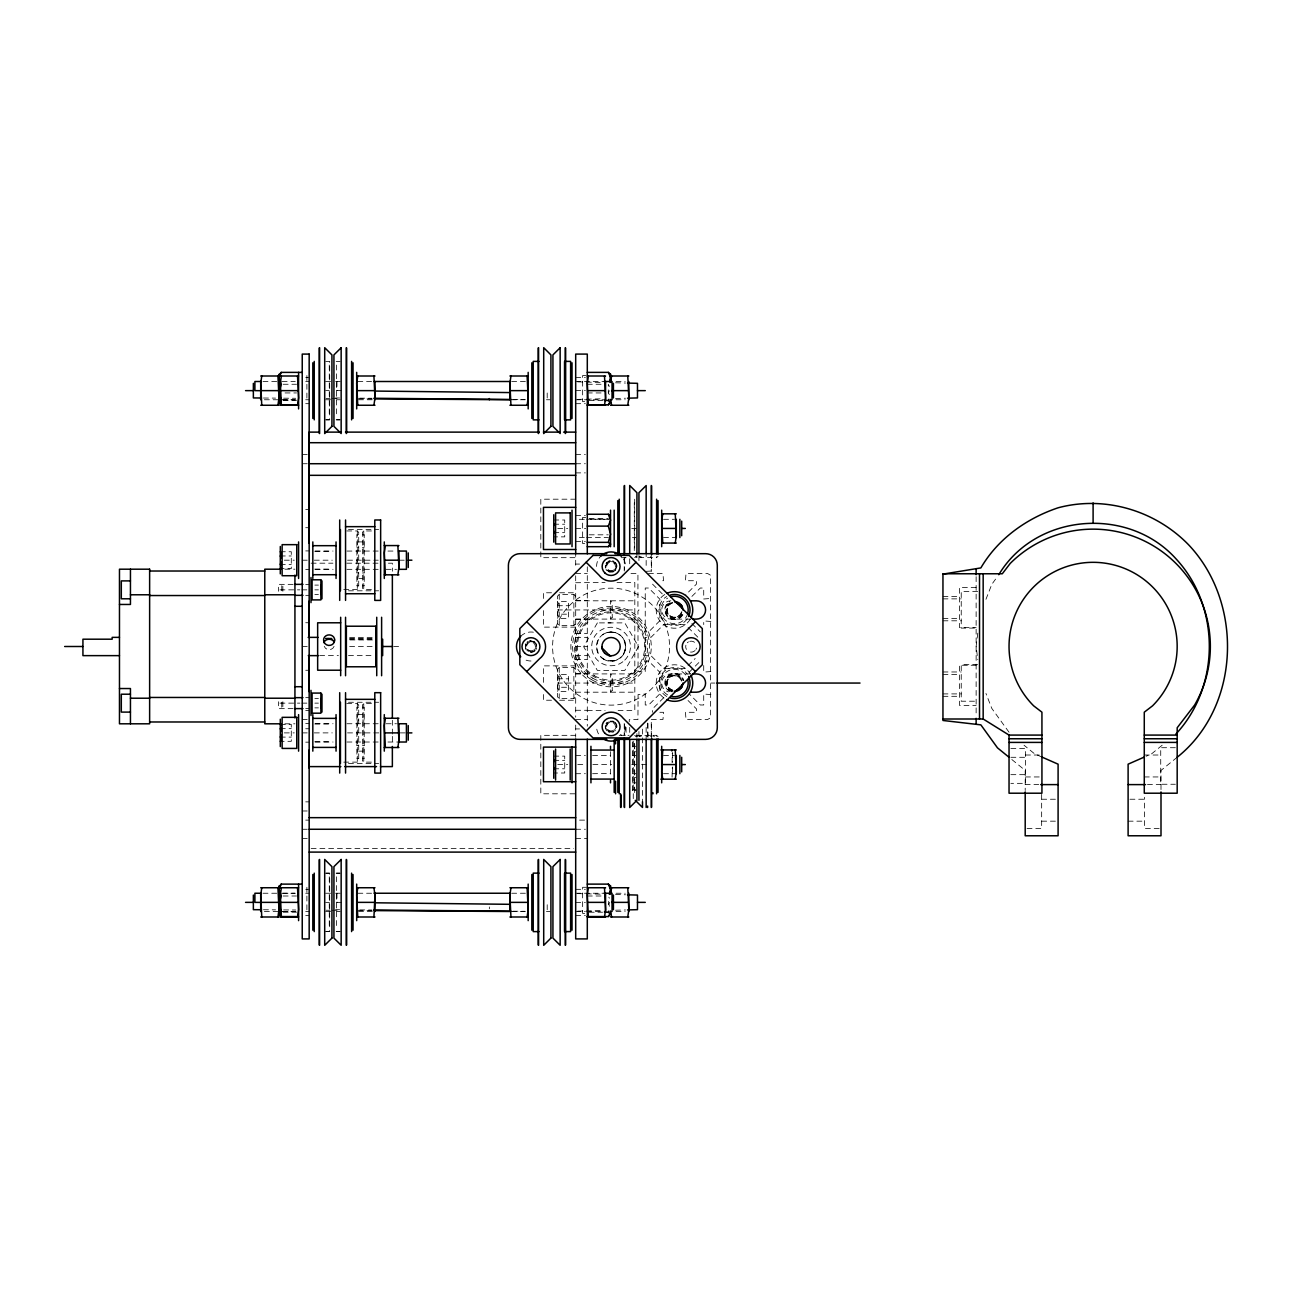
<?xml version="1.0" encoding="UTF-8"?>
<svg xmlns="http://www.w3.org/2000/svg" width="1293" height="1293" viewBox="0 0 1293 1293"><rect width="100%" height="100%" fill="white"/><g stroke="black" fill="none" stroke-linecap="round" stroke-linejoin="round"><path stroke-width="0.75" stroke-dasharray="5 3.75" d="M609.326 906.312L608.308 898.683M609.326 394.575L608.308 392.943L608.308 384.263L609.326 386.478M977.783 633.166L976.134 646.387L977.783 659.608M672.085 762.563L672.263 752.898M672.085 777.174L672.263 767.509M688.021 700.483L696.41 708.871L696.41 712.298L685.452 712.298L686.001 719.474L707.384 719.619L710.536 717.793L710.536 575.223L707.384 573.397L686.001 573.559L685.452 580.719L696.41 580.719L696.41 584.145L685.225 595.33M334.063 646.355C332.511 650.735 325.804 650.735 324.268 646.355M985.961 599.306L991.812 584.339L997.614 576.306M598.417 639.34L596.461 646.645L598.417 653.951M623.743 653.951L625.699 646.645L623.743 639.34M609.326 390.728L608.308 392.943M609.326 902.449L608.308 904.68M557.412 614.175L558.544 609.94L557.412 605.722L558.544 603.621L557.412 601.504L568.37 601.504L568.37 618.393L557.412 618.393L558.544 616.276L557.412 614.175L568.37 614.175M557.412 687.278L558.544 683.06L557.412 678.825L558.544 676.724L557.412 674.607L568.37 674.607L568.37 691.496L557.412 691.496L558.544 689.379L557.412 687.278L568.37 687.278M613.803 571.167L616.551 566.431L613.803 561.695L608.34 561.695L605.609 566.431L608.34 571.167L613.803 571.167A5.479 5.479 0 0 1 606.32 569.179M608.34 721.866L605.609 726.601L608.34 731.337L613.803 731.337L616.551 726.601L613.803 721.866A5.479 5.479 0 0 0 609.649 721.3M371.495 530.954L363.769 530.954L362.379 532.36L362.379 588.024L363.769 589.43L371.495 589.43M371.495 703.634L363.769 703.634L362.379 705.057L362.379 760.704L363.769 762.127L371.495 762.127M639.76 736.735L641.15 735.329L641.15 736.315M575.692 596.235L573.866 594.408L559.239 594.408L557.412 596.235L557.412 623.662L559.239 625.489L573.866 625.489L575.692 623.662M624.228 558.673L625.327 557.59M646.161 571.328L651.64 571.021L651.64 557.655M575.692 669.338L573.866 667.511L559.239 667.511L557.412 669.338L557.412 696.765L559.239 698.592L573.866 698.592L575.692 696.765M691.9 596.412L700.289 588.024L703.715 588.024L703.715 598.998L710.891 598.449M688.07 665.604L695.181 658.493M663.729 697.687L652.545 708.871L652.545 712.298M689.104 672.312L700.289 661.127M647.987 734.327L646.888 736.412M710.891 671.552L703.715 672.101L703.715 662.953M651.64 734.327L650.541 736.412M343.76 589.43L357.304 589.43L358.711 588.024L358.711 532.36L357.304 530.954L343.76 530.954M343.76 762.127L357.304 762.127L358.711 760.704L358.711 705.057L357.304 703.634L343.76 703.634M634.685 557.671L636.108 556.265M639.76 556.588L639.76 557.59L656.618 557.671L658.04 556.265M1162.181 745.221L1151.594 753.851L1146.099 756.26M1177.18 757.262L1161.001 770.418L1161.001 790.524M672.554 602.635L667.172 605.738L667.172 614.175L674.477 618.393L681.783 614.175L681.783 613.011M611.072 632.018L607.29 632.519L614.854 632.519M614.854 660.771L607.29 660.771M577.615 399.392L603.556 398.761M615.533 398.47L625.505 398.228M577.615 911.129L603.556 910.498M615.533 910.207L625.505 909.965M325.723 361.49L329.683 361.393L329.683 419.869L325.82 419.869M336.164 361.393L340.156 361.49M585.745 375.552L582.642 375.552L582.642 401.654L585.745 401.654M305.714 377.588L309.172 377.588M575.692 377.588L585.357 377.588M262.98 381.5L281.147 381.5M282.133 381.5L295.273 381.5M305.714 381.5L309.172 381.5M325.545 381.5L333.61 381.5M335.63 381.5L340.253 381.5M357.822 381.5L371.964 381.5M511.64 381.5L525.701 381.5M575.692 381.5L603.734 381.5M616.034 381.5L625.165 381.5M283.135 384.263L296.517 384.263M587.297 384.263L602.57 384.263M325.626 390.631L329.279 390.631M336.584 390.631L343.906 390.631M575.692 390.631L585.357 390.631M285.058 392.943L296.517 392.943M587.297 392.943L602.57 392.943M264.37 399.763L278.981 399.763M282.133 399.763L298.586 399.763M305.714 399.763L309.172 399.763M325.626 399.763L331.105 399.763M336.584 399.763L340.253 399.763M358.517 399.763L374.97 399.763M511.446 399.763L528.174 399.763M546.438 399.763L550.107 399.763M575.692 399.763L605.56 399.763M616.034 399.763L625.165 399.763M283.135 400.474L296.517 400.474M589.204 400.474L602.57 400.474M305.714 403.675L309.172 403.675M575.692 403.675L585.357 403.675M325.723 419.789L329.311 419.789M336.568 419.789L340.156 419.789M336.164 419.869L340.027 419.869M302.239 454.603L307.443 454.603M575.692 454.603L585.357 454.603M302.239 463.734L307.443 463.734M575.692 463.734L585.357 463.734M575.692 472.882L585.357 472.882M575.692 499.195L540.813 499.195L540.813 557.671L575.692 557.671M305.714 509.426L309.172 509.426M575.692 515.39L585.357 515.39M585.745 517.426L582.642 517.426L582.642 543.513L585.745 543.513M589.204 518.606L608.308 518.606M579.345 519.301L584.824 519.301M590.61 519.301L608.47 519.301L586.634 519.236M663.519 519.301L674.477 519.301M553.76 519.996L564.718 519.996L564.718 536.87L553.76 536.87M553.76 524.215L564.718 524.215M305.714 527.706L309.172 527.706M557.752 528.433L567.74 528.433M575.692 528.433L585.745 528.433M631.711 528.433L639.712 528.433M348.48 529.58L378.639 529.58M553.76 532.651L564.718 532.651M358.711 534.607L356.884 534.607L356.884 585.777L358.711 585.777M362.379 534.607L364.206 534.607L364.206 585.777L362.379 585.777M589.204 534.817L608.308 534.817M579.345 537.581L584.824 537.581M586.634 537.581L608.47 537.581M632.455 537.581L636.108 537.581M663.519 537.581L676.304 537.581M575.692 541.476L585.357 541.476M358.711 541.912L362.379 541.912M356.884 547.408L358.711 547.408M362.379 547.408L364.206 547.408M305.714 550.915L309.172 550.915M315.185 551.06L333.044 551.06M346.928 551.06L378.655 551.06M387.965 551.06L396.498 551.06M314.765 551.271L332.188 551.271M280.306 551.755L291.281 551.755L291.281 568.629L280.306 568.629M280.306 555.974L291.281 555.974M621.157 557.671L626.96 557.671M284.315 560.192L294.303 560.192M302.239 560.192L307.443 560.192M314.296 560.192L332.285 560.192M347.526 560.192L378.251 560.192M400.248 560.192L404.24 560.192M311.128 563.182L332.915 563.182M346.766 563.182L378.493 563.198M388.401 563.198L392.361 563.198L392.361 571.247M575.692 564.071L579.555 564.071M280.306 564.411L291.281 564.411M284.88 569.195L294.933 569.195M314.765 569.114L332.188 569.114M305.714 569.47L309.172 569.47M315.185 569.324L333.044 569.324M346.928 569.324L380.643 569.324M386.138 569.324L396.498 569.324M356.884 572.977L358.711 572.977M362.379 572.977L364.206 572.977M575.692 573.397L587.297 573.397M630.984 573.397L637.934 573.397L637.934 608.858L639.017 609.957L637.934 611.056L638.079 671.552L645.239 672.101L645.239 661.127L648.666 661.127L659.866 672.312L659.866 681.961L660.949 683.06L659.866 684.159L659.866 693.808L648.666 704.992L645.239 704.992L645.239 694.034L638.079 694.567L637.934 719.619L629.238 719.619L629.238 721.785M648.439 573.397L662.97 573.559L663.519 580.719L659.866 580.719M358.711 578.472L362.379 578.472M575.692 582.723L605.108 582.529M616.987 582.529L634.815 582.529L634.815 710.471L616.987 710.471M293.107 584.355L278.48 584.355L278.48 591.257M305.714 584.388L309.172 584.388M314.862 585.099L318.417 585.099M976.134 587.426L959.551 587.426L959.551 627.638L976.134 627.638M279.934 589.85L299.863 589.85M301.867 589.85L307.896 589.85M314.862 589.85L318.417 589.85M348.48 590.804L378.639 590.804M977.686 591.564L961.232 591.564L961.232 628.107L977.686 628.107M551.513 592.776L543.464 592.776L543.464 598.837M559.578 592.776L575.692 592.776M314.862 594.586L318.417 594.586M305.714 595.346L309.172 595.346M942.953 596.574L959.551 596.574M942.953 598.869L961.232 598.869M575.692 600.631L587.297 600.631M575.692 600.809L634.815 600.809M557.412 605.722L568.37 605.722M557.412 609.94L634.815 609.94M942.953 618.507L959.551 618.507M575.692 619.088L634.815 619.088M690.543 619.105L670.857 619.105A9.132 9.132 0 0 1 661.725 609.973A9.132 9.132 0 0 1 670.857 600.825M575.692 619.266L587.297 619.266M942.953 620.802L961.232 620.802M305.714 622.741L309.172 622.741M607.872 622.887L611.072 622.887M685.225 624.584L663.729 624.584L650.945 637.368L645.239 637.368L645.239 655.648L650.945 655.648L663.729 668.433L685.225 668.433M575.692 627.121L543.464 627.121L543.464 608.938M575.692 633.457L587.297 633.457M349.627 637.368L373.629 637.368M575.692 637.368L587.297 637.368M349.627 638.516L373.629 638.516M349.369 639.195L372.869 639.195M349.967 639.938L373.709 639.938M302.239 646.5L307.443 646.5M349.627 646.5L373.629 646.5M393.622 646.5L400.927 646.5M575.692 646.5L587.297 646.5M319.646 655.632L338.427 655.632M348.48 655.632L373.629 655.632M575.692 655.632L587.297 655.632M575.692 659.543L587.297 659.543M977.686 664.667L961.232 664.667L961.232 701.21L977.686 701.21M976.134 665.249L959.551 665.249L959.551 705.461L976.134 705.461M575.692 665.879L543.464 665.879L543.464 684.062M305.714 670.259L309.172 670.259M942.953 671.972L961.232 671.972M575.692 673.734L587.297 673.734M575.692 673.912L634.815 673.912M690.543 673.944L670.857 673.944A9.132 9.132 0 0 0 668.497 691.9M942.953 674.38L959.551 674.38M557.412 678.825L568.37 678.825M557.412 683.06L634.815 683.06M710.891 683.06L714.916 683.06M575.692 692.191L634.815 692.191M942.953 693.905L961.232 693.905M942.953 696.313L959.551 696.313M305.714 697.654L309.172 697.654M314.862 698.398L318.417 698.398M551.513 700.224L543.464 700.224L543.464 694.163M559.578 700.224L575.692 700.224M348.48 702.261L378.639 702.261M279.934 703.133L299.863 703.133M301.867 703.133L307.896 703.133M314.862 703.133L318.417 703.133M358.711 707.287L356.884 707.287L356.884 758.474L358.711 758.474M362.379 707.287L364.206 707.287L364.206 758.474L362.379 758.474M314.862 707.869L318.417 707.869M293.107 708.645L278.48 708.645L278.48 701.743M305.714 708.612L309.172 708.612M575.692 710.277L587.297 710.277M305.714 710.471L309.172 710.471M587.297 710.471L605.108 710.471M659.866 712.298L663.519 712.298L662.97 719.474L650.427 719.619M358.711 714.609L362.379 714.609M302.239 719.603L307.443 719.603M575.692 719.603L587.297 719.603M356.884 720.088L358.711 720.088M362.379 720.088L364.206 720.088M609.779 721.866L613.803 721.866M305.714 723.595L309.172 723.595M284.88 723.805L294.933 723.805M315.185 723.741L333.044 723.741M346.928 723.741L380.643 723.741M386.138 723.741L396.498 723.741M314.765 723.967L332.188 723.967M280.306 724.436L291.281 724.436L291.281 741.325L280.306 741.325M280.306 728.654L291.281 728.654M305.714 728.751L309.172 728.751M575.692 728.929L579.555 728.929M284.298 732.889L294.303 732.889M302.239 732.889L309.172 732.889M314.296 732.889L332.285 732.889M347.526 732.889L380.643 732.889M400.248 732.889L408.249 732.889M575.692 735.329L540.813 735.329L540.813 793.805L575.692 793.805M619.218 735.329L629.093 735.329M658.024 736.735L656.618 735.329L636.108 735.41L636.108 736.412M280.306 737.107L291.281 737.107M314.765 741.794L332.188 741.794M305.714 742.166L309.172 742.166M315.185 742.02L333.044 742.02M346.928 742.02L380.643 742.02M387.965 742.02L398.923 742.02M356.884 745.673L358.711 745.673M362.379 745.673L364.206 745.673M632.439 746.287L636.108 746.287M1175.353 747.71L1160.726 747.71L1160.726 784.253L1175.353 784.253M1010.867 748.615L1025.478 748.615L1025.478 783.348L1010.867 783.348M358.711 751.152L362.379 751.152M634.265 751.783L636.108 751.783M1025.478 755.015L1040.105 755.015M1144.273 755.015L1160.726 755.015M575.692 755.419L585.357 755.419M592.598 755.419L610.506 755.645M663.519 755.419L674.477 755.419M553.76 756.13L564.718 756.13L564.718 773.004L553.76 773.004M1010.867 757.294L1025.478 757.294M553.76 760.349L564.718 760.349M348.48 763.5L378.639 763.5M557.752 764.567L567.74 764.567M577.745 764.567L585.745 764.567M592.889 764.567L611.718 764.567M631.711 764.567L639.712 764.567M641.587 764.567L647.987 764.567M553.76 768.785L564.718 768.785M575.692 773.699L585.357 773.699M592.598 773.699L610.506 773.489M632.439 773.731L636.108 773.699M663.519 773.699L676.304 773.699M1010.867 774.669L1025.478 774.669M1025.478 776.948L1040.105 776.948M1144.273 776.948L1160.726 776.948M634.265 777.352L636.108 777.352M632.439 782.847L636.108 782.847M1025.204 784.609L1038.748 784.609M1147.457 784.609L1161.001 784.609M632.439 789.894L636.108 789.894M636.108 790.152L634.265 790.152L634.265 742.408M1041.657 799.236L1058.094 799.236M1129.937 799.236L1144.564 799.236M305.714 801.854L309.172 801.854M302.239 810.986L307.443 810.986M305.714 820.118L309.172 820.118M579.555 820.118L587.297 820.118M1041.657 821.168L1056.268 821.168M1128.11 821.168L1144.564 821.168M1027.03 828.474L1041.657 828.474L1041.657 794.371M1159.175 828.474L1144.564 828.474L1144.564 797.28M302.239 829.266L307.443 829.266M575.692 829.266L585.357 829.266M302.239 838.397L307.443 838.397M575.692 838.397L587.297 838.397M311.144 848.58L573.672 848.58M325.82 873.131L329.683 873.131L329.683 931.606L325.82 931.606M336.164 873.131L340.027 873.131M325.723 873.211L329.311 873.211M336.568 873.211L340.156 873.211M585.745 887.289L582.642 887.289L582.642 913.375L585.745 913.375M305.714 889.325L309.172 889.325M575.692 889.325L585.357 889.325M282.973 893.237L294.933 893.221M262.98 893.237L281.147 893.237M282.133 893.237L295.273 893.237M305.714 893.237L309.172 893.237M325.545 893.237L333.61 893.237M335.63 893.237L340.253 893.237M357.822 893.237L371.964 893.237M511.64 893.237L525.701 893.237M575.692 893.237L603.734 893.237M616.034 893.237L625.165 893.237M283.135 896.001L296.517 896.001M587.297 896.001L602.57 896.001M325.626 902.369L329.279 902.369M336.584 902.369L343.906 902.369M575.692 902.369L585.357 902.369M264.37 911.5L278.981 911.5M282.133 911.5L298.586 911.5M305.714 911.5L309.172 911.5M325.626 911.5L331.105 911.5M336.584 911.5L340.253 911.5M358.517 911.5L374.97 911.5M511.446 911.5L528.174 911.5M546.438 911.5L550.107 911.5M575.692 911.5L585.357 911.5M586.634 911.565L605.56 911.5M616.034 911.5L625.165 911.5M283.135 912.211L296.517 912.211M589.204 912.211L602.57 912.211M305.714 915.412L309.172 915.412M575.692 915.412L585.357 915.412M325.723 931.51L329.311 931.51M336.568 931.51L340.156 931.51M336.164 931.606L340.027 931.606M282.973 399.812L294.933 399.828M282.973 911.549L294.933 911.565M335.582 397.937L339.623 397.985M359.777 398.147L371.867 398.26M512.933 399.472L525.039 399.585M263.449 398.018L275.554 398.115M283.62 398.179L295.725 398.276M325.981 398.503L330.006 398.535M332.026 398.551L340.091 398.616M358.258 398.761L372.368 398.858M335.582 909.674L339.623 909.706M359.777 909.884L371.867 909.997M512.933 911.209L525.039 911.306M263.449 909.755L275.554 909.852M283.62 909.916L295.725 910.013M325.981 910.24L330.006 910.272M332.026 910.288L340.091 910.353M358.258 910.498L372.368 910.595M577.615 381.871L603.556 382.502M615.533 382.793L625.505 383.035M577.615 893.608L603.556 894.239M615.533 894.53L625.505 894.772M1041.932 757.068L1034.626 753.851L1024.024 745.221M673.023 690.64L667.172 687.262L667.172 678.825L674.477 674.607L681.783 678.825L681.783 679.989M1011.837 759.524L1025.204 770.418L1025.204 790.524M654.371 736.735L652.965 735.329L652.965 736.315M634.685 735.329L636.108 736.735L637.497 735.329L637.497 736.315M651.64 558.673L650.541 556.588M710.891 621.464L703.715 620.915L703.715 624.584M652.545 584.145L663.729 595.33M691.9 623.501L700.289 631.889M688.07 627.428L698.01 637.368M710.891 694.567L703.715 694.034L703.715 704.992L700.289 704.992L689.104 693.808M624.228 734.327L625.311 735.41M620.559 734.327L621.658 735.41M639.76 556.265L641.15 557.671L641.15 556.685M1009.041 732.242L991.812 708.435L985.961 693.468M608.858 897.132L609.326 898.215M976.134 576.662L976.134 716.338M672.651 752.736L672.651 762.207M672.651 766.927L672.651 775.428M656.618 556.685L656.618 557.671M656.618 735.329L656.618 736.315M651.64 738.368L651.268 721.623L651.268 737.753M651.268 551.691L651.268 571.377M647.987 723.433L647.987 738.368M647.615 723.078L647.615 737.753M646.161 551.658L646.161 565.574M646.144 727.426L646.144 741.342M642.492 729.123L642.492 801.708M639.76 735.41L639.76 736.412M638.936 555.586L638.936 561.485M638.936 731.515L638.936 739.305M636.932 552.628L636.932 559.384M636.916 733.616L636.916 737.414M636.108 556.588L636.108 557.59M634.685 499.195L634.685 549.105M634.685 743.895L634.685 793.805M634.281 502.848L634.281 550.592M633.263 741.148L633.263 800.302M632.439 741.94L632.439 793.708M629.707 558.802L629.707 563.926M629.707 727.377L629.707 734.198M626.054 727.377L626.054 734.198M624.584 558.802L624.584 569.922M624.584 724.516L624.584 734.198M624.228 557.655L624.228 571.021M624.228 723.433L624.228 735.345M610.506 751.637L610.506 777.481M587.297 566.803L587.297 726.197M575.692 551.481L575.692 567.934M575.692 575.805L575.692 717.195M575.692 725.066L575.692 737.333M573.866 594.408L573.866 625.489M573.866 667.511L573.866 698.592M559.239 594.408L559.239 625.489M559.239 667.511L559.239 698.592M547.198 392.991L547.198 399.763M547.198 904.728L547.198 911.5M489.352 906.943L489.352 908.834M392.361 720.282L392.361 734.376M392.361 736.396L392.361 744.445M363.769 530.954L363.769 589.43M363.769 703.634L363.769 762.127M357.304 530.954L357.304 589.43M357.304 703.634L357.304 762.127M336.972 381.5L336.972 390.631M336.972 893.237L336.972 902.369M336.584 365.046L336.584 416.217M336.584 876.783L336.584 927.954M329.279 365.046L329.279 416.217M329.279 876.783L329.279 927.954M306.894 375.552L306.894 401.654M306.894 887.289L306.894 913.375M282.86 591.257L282.86 584.355L281.761 585.454L281.761 592.032M282.86 701.711L282.86 708.612L281.761 707.513L281.761 700.935M600.744 656.731A14.708 14.708 0 0 0 621.416 656.731A14.401 14.401 0 0 0 621.416 636.253A14.708 14.708 0 0 0 600.744 636.269M596.558 566.431A14.514 14.514 0 0 1 600.809 556.168M623.646 559.174A14.514 14.514 0 0 1 625.586 566.431M625.586 726.601A14.514 14.514 0 0 1 623.646 733.858M598.514 733.858A14.514 14.514 0 0 1 596.558 726.601M614.951 722.722A5.479 5.479 0 0 1 614.951 730.48M613.819 731.353A5.479 5.479 0 0 1 605.787 725.179M606.32 723.87A5.479 5.479 0 0 1 607.193 722.722M533.75 641.748A5.479 5.479 0 0 1 535.755 649.248M534.882 650.379A5.479 5.479 0 0 1 527.124 650.379M526.267 649.248A5.479 5.479 0 0 1 528.271 641.748M529.597 641.199A5.479 5.479 0 0 1 532.425 641.199M615.242 562.293A5.851 5.851 0 0 1 615.242 570.569M614.03 571.506A5.851 5.851 0 0 1 612.607 572.088M609.585 572.088A5.851 5.851 0 0 1 608.179 571.506M606.967 570.569A5.851 5.851 0 0 1 606.029 569.356M605.447 567.95A5.851 5.851 0 0 1 605.253 566.431M606.029 563.506A5.851 5.851 0 0 1 606.967 562.293M608.179 561.372A5.851 5.851 0 0 1 609.585 560.79M612.607 560.79A5.851 5.851 0 0 1 614.03 561.372M536.66 648.035A5.851 5.851 0 0 1 536.078 649.442M535.157 650.654A5.851 5.851 0 0 1 526.881 650.654M525.944 649.442A5.851 5.851 0 0 1 525.362 648.035M525.362 645.013A5.851 5.851 0 0 1 525.944 643.591M526.881 642.379A5.851 5.851 0 0 1 528.094 641.457M529.5 640.875A5.851 5.851 0 0 1 531.019 640.665M533.944 641.457A5.851 5.851 0 0 1 535.157 642.379M536.078 643.591A5.851 5.851 0 0 1 536.66 645.013M615.242 722.512A5.851 5.851 0 0 1 615.242 730.787M614.03 731.709A5.851 5.851 0 0 1 612.607 732.291M609.585 732.291A5.851 5.851 0 0 1 608.179 731.709M606.967 730.787A5.851 5.851 0 0 1 605.447 725.131M606.029 723.724A5.851 5.851 0 0 1 606.967 722.512M612.607 720.993A5.851 5.851 0 0 1 614.03 721.575M696.491 648.068A5.479 5.479 0 0 1 695.941 649.393M695.084 650.524A5.479 5.479 0 0 1 687.326 650.524M686.454 649.393A5.479 5.479 0 0 1 685.904 645.223M687.326 642.766A5.479 5.479 0 0 1 688.458 641.894M689.783 641.344A5.479 5.479 0 0 1 696.491 645.223M614.951 562.649A5.479 5.479 0 0 1 614.951 570.407A5.479 5.479 0 0 0 614.951 562.552M613.819 571.264A5.479 5.479 0 0 1 606.32 569.259M606.32 563.78A5.479 5.479 0 0 1 613.819 561.776M690.3 619.088A18.28 18.28 0 0 1 661.563 622.887A18.28 18.28 0 0 1 665.345 594.134M682.866 614.805A9.681 9.681 0 0 1 667.624 616.809A9.681 9.681 0 0 1 669.645 601.568M681.54 611.848A7.305 7.305 0 0 1 669.305 615.129A7.305 7.305 0 0 1 672.586 602.894M687.213 618.862A15.532 15.532 0 0 1 663.034 620.446A15.532 15.532 0 0 1 666.719 596.509M687.714 613.496A13.706 13.706 0 0 1 666.137 620.834A13.706 13.706 0 0 1 667.624 598.093M682.397 614.531A9.132 9.132 0 0 1 668.012 616.422A9.132 9.132 0 0 1 669.903 602.037M681.783 614.175A8.437 8.437 0 0 1 668.513 615.921A8.437 8.437 0 0 1 670.259 602.651M531.003 661.014A14.514 14.514 0 0 1 523.746 659.074M520.74 636.237A14.514 14.514 0 0 1 534.769 632.487M672.489 690.478A7.677 7.677 0 0 1 669.047 677.629A7.677 7.677 0 0 1 681.896 681.072M681.896 611.945A7.677 7.677 0 0 1 669.047 615.387A7.677 7.677 0 0 1 672.489 602.538M672.586 690.106A7.305 7.305 0 0 1 669.305 677.871A7.305 7.305 0 0 1 681.54 681.152M672.118 691.868A9.132 9.132 0 0 1 668.012 676.578A9.132 9.132 0 0 1 683.302 680.684M666.719 696.491A15.532 15.532 0 0 1 663.034 672.554A15.532 15.532 0 0 1 687.213 674.138M667.624 694.907A13.706 13.706 0 0 1 664.78 673.346A13.706 13.706 0 0 1 686.357 676.191M673.006 691.351A8.437 8.437 0 0 1 668.012 677.613A8.437 8.437 0 0 1 682.413 680.15M664.004 698.01A18.28 18.28 0 0 1 662.129 669.564A18.28 18.28 0 0 1 690.3 673.912M669.645 691.432A9.681 9.681 0 0 1 668.578 675.366A9.681 9.681 0 0 1 683.835 680.538M606.32 563.683A5.479 5.479 0 0 1 613.819 561.679M528.271 641.764L525.54 646.5L528.271 651.236L533.75 651.236L536.482 646.5L533.75 641.764L528.271 641.764M597.366 622.887L583.644 646.645L597.366 670.404L624.794 670.404L638.516 646.645L624.794 622.887L597.366 622.887M612.236 617.262L610.409 619.088L610.409 600.809L612.236 602.635L612.236 617.262M659.866 620.705L648.666 631.889L645.239 631.889L645.239 588.024L648.666 588.024L659.866 599.209L659.866 620.705M612.236 690.365L610.409 692.191L610.409 673.912L612.236 675.738L612.236 690.365M636.108 755.387L632.439 755.387L636.108 755.419M603.766 659.301A14.627 14.627 0 0 0 625.699 646.645A14.627 14.627 0 0 0 603.766 633.974A14.627 14.627 0 0 0 603.766 659.301M594.247 675.641A33.65 33.65 0 0 0 644.722 646.5A33.65 33.65 0 0 0 594.247 617.359A33.65 33.65 0 0 0 594.247 675.641M624.778 660.109A19.153 19.153 0 0 0 624.778 632.891A19.46 19.46 0 0 0 597.382 632.907A19.153 19.153 0 0 0 597.366 660.109A19.46 19.46 0 0 0 624.778 660.093M592.776 678.195A36.608 36.608 0 0 0 647.68 646.5A36.608 36.608 0 0 0 592.776 614.805A36.608 36.608 0 0 0 592.776 678.195M591.855 679.811A38.451 38.451 0 0 0 649.539 646.5A38.451 38.451 0 0 0 591.855 613.189A38.451 38.451 0 0 0 591.855 679.811M591.855 675.431A34.733 34.733 0 0 0 645.74 648.682A34.733 34.733 0 0 0 595.637 615.403A34.733 34.733 0 0 0 591.855 675.431M608.89 730.4A4.38 4.38 0 0 0 615.468 726.601A4.38 4.38 0 0 0 608.89 722.803A4.38 4.38 0 0 0 608.89 730.4M528.821 650.298A4.38 4.38 0 0 0 535.399 646.5A4.38 4.38 0 0 0 528.821 642.702A4.38 4.38 0 0 0 528.821 650.298M605.787 565.106A5.479 5.479 0 0 0 605.787 567.934A5.479 5.479 0 0 1 605.787 565.009M569.728 688.005A58.476 58.476 0 0 0 667.56 661.79A58.476 58.476 0 0 0 595.944 590.158A58.476 58.476 0 0 0 569.728 688.005M582.642 675.075A40.212 40.212 0 0 0 649.91 657.054A40.212 40.212 0 0 0 600.663 607.807A40.212 40.212 0 0 0 582.642 675.075M608.89 570.229A4.38 4.38 0 0 0 615.468 566.431A4.38 4.38 0 0 0 608.89 562.633A4.38 4.38 0 0 0 608.89 570.229"/><path stroke-width="1.5" d="M302.239 372.384L281.228 372.384L279.013 377.637L281.228 384.263L278.981 392.361L281.228 400.474L279.272 401.881L279.272 403.4L281.228 404.822L298.424 404.822M302.239 884.121L281.228 884.121L279.013 889.374L281.228 896.001L278.981 904.098L281.228 912.211L279.272 913.618L279.272 915.137L281.228 916.559L298.424 916.559M587.297 542.349L608.308 542.349L610.555 534.235L608.308 526.122L610.555 520.19L608.308 514.258L587.297 514.258M609.714 381.871L610.425 376.942L608.308 372.384L587.297 372.384M609.326 894.368L610.522 889.374L608.308 884.121L587.297 884.121M279.013 393.314L278.981 400.507M279.013 905.035L278.981 912.244M279.013 379.011L279.013 391.423M279.013 890.748L279.013 903.16M610.522 377.637L610.555 374.065L609.714 375.859M610.522 889.374L610.555 885.802L609.714 887.596M610.603 381.613L611.605 376.004M610.603 893.35L611.605 887.741M278.981 375.099L281.228 372.384M278.981 886.82L281.228 884.121M587.297 404.822L608.308 404.822L610.555 402.107M587.297 546.68L608.308 546.68L610.555 543.981M587.297 916.559L608.308 916.559L610.555 913.844M334.645 639.987L334.467 641.393A5.528 5.463 0.1 0 1 331.913 644.722L330.588 645.255A5.528 5.463 0.1 0 1 323.589 639.954A5.495 5.043 0 0 1 329.165 634.895A5.495 5.043 0 0 1 334.661 639.987M261.768 376.004L260.701 383.326L261.768 405.259M281.357 376.004L280.306 383.326L281.357 405.259M277.93 405.259L278.981 397.937L277.93 376.004M297.535 405.259L298.586 397.937L297.535 376.004M357.757 376.004L356.69 383.326L357.757 405.259M373.919 405.259L374.97 397.937L373.919 376.004M261.768 887.741L260.701 895.063L261.768 916.996M281.357 887.741L280.306 895.063L281.357 916.996M277.93 916.996L278.981 909.674L277.93 887.741M385.362 545.565L384.296 552.887L385.362 574.819M297.535 916.996L298.586 909.674L297.535 887.741M397.872 574.819L398.923 567.498L397.872 545.565M385.362 718.261L384.296 725.567L385.362 747.499M357.757 887.741L356.69 895.063L357.757 916.996M397.872 747.499L398.923 740.194L397.872 718.261M373.919 916.996L374.97 895.063L373.919 887.741M510.945 376.004L509.895 383.326L510.945 405.259M527.108 405.259L528.174 397.937L527.108 376.004M588.347 376.004L587.297 383.326L588.347 405.259M604.51 405.259L605.56 397.937L604.51 376.004M627.768 405.259L628.818 397.937L627.768 376.004M510.945 887.741L509.895 895.063L510.945 916.996M527.108 916.996L528.174 909.674L527.108 887.741M662.743 513.822L661.693 521.127L662.743 543.06M675.253 543.06L676.304 535.738L675.253 513.822M588.347 887.741L587.297 895.063L588.347 916.996M604.51 916.996L605.56 909.674L604.51 887.741M662.743 749.94L661.693 771.873L662.743 779.178M627.768 916.996L628.818 909.674L627.768 887.741M675.253 779.178L676.304 771.873L675.253 749.94M281.179 562.18L280.306 564.411L281.179 565.526M281.179 734.877L280.306 737.107L281.179 738.222M323.864 642.669C325.189 638.435 331.994 638.063 334.079 641.797M554.277 531.504L554.277 533.233M554.277 767.622L554.277 769.367M604.477 400.474L608.308 400.474L608.858 399.327M604.477 912.211L608.308 912.211L608.858 911.064M609.714 402.43L608.308 404.822M609.326 545.064L608.308 546.68M609.326 914.927L608.308 916.559M281.179 554.859L280.306 555.974L281.179 558.204M281.179 567.514L280.306 568.629M281.179 727.555L280.306 728.654L281.179 730.884M281.179 740.21L280.306 741.325M998.778 574.706C1035.645 513.159 1127.981 505.757 1175.822 558.641C1220.479 606.401 1220.479 686.373 1175.822 734.133M554.277 523.633L554.277 525.378M554.277 759.767L554.277 761.496M526.687 671.584L539.617 658.67A14.934 14.934 0 0 0 541.282 636.301L526.687 621.707M636.011 562.261L621.416 576.856A14.934 14.934 0 0 1 599.063 575.175L586.133 562.261M586.133 731.03L600.744 716.435A14.934 14.934 0 0 1 623.097 718.116L636.011 731.03M695.472 621.707L682.542 634.621A14.934 14.934 0 0 0 680.861 656.989L695.472 671.584M1177.18 757.262C1240.553 706.705 1243.688 603.104 1188.736 544.935C1155.344 510.444 1104.691 495.316 1058.094 507.793C1026.383 518.461 997.921 538.745 980.854 567.918L942.953 574.124M676.401 690.365L674.477 691.48A8.437 8.437 0 0 0 682.914 683.043M677.29 689.864L681.783 687.262L681.783 685.031M1144.273 757.068L1128.11 764.179L1128.11 835.779L1161.001 835.779L1161.001 791.93M627.493 398.179L637.481 397.937L637.481 383.326L627.493 383.084M627.493 909.916L637.481 909.674L637.481 895.063L627.493 894.821M539.019 361.393L533.217 361.393L533.217 419.869L539.019 419.869M564.815 361.393L570.617 361.393L570.617 419.869L564.815 419.869M260.701 376.004L278.981 376.004M280.306 376.004L298.586 376.004M356.69 376.004L374.97 376.004M509.895 376.004L528.174 376.004M587.297 376.004L605.56 376.004M610.555 376.004L628.818 376.004M260.96 381.5L254.899 381.5L254.899 390.631L260.911 390.696M373.968 381.5L509.636 381.5M604.009 381.5L612.042 381.5L612.042 399.763M245.557 390.631L253.363 390.631M261.768 390.631L277.93 390.631M281.357 390.631L297.535 390.631M357.757 390.631L373.919 390.631M510.945 390.631L527.108 390.631M588.347 390.631L604.51 390.631M611.605 390.631L627.768 390.631M637.481 390.631L645.288 390.631M374.388 398.874L509.442 399.763M260.701 405.259L278.981 405.259M280.306 405.259L298.586 405.259M356.69 405.259L374.97 405.259M509.895 405.259L528.174 405.259M587.297 405.259L605.56 405.259M610.555 405.259L628.818 405.259M319.226 432.121L309.124 432.121L309.124 442.174M325.286 432.121L341.433 432.121M345.473 432.121L539.343 432.121M543.383 432.121L559.53 432.121M563.57 432.121L575.692 432.121M575.692 442.723L309.14 442.707L309.14 543.222M309.14 463.718L575.692 463.734M309.14 475.323L575.692 475.339M575.692 507.357L543.464 507.357L543.464 549.509L575.692 549.509M661.693 513.822L676.304 513.822M587.297 526.122L608.308 526.122M345.554 526.655L374.792 526.655M662.743 528.433L675.253 528.433M681.686 528.433L685.338 528.433M661.693 543.06L676.304 543.06M384.296 545.565L398.923 545.565M312.825 545.678L336.051 545.678M398.486 551.06L406.422 551.06L406.422 569.324L398.486 569.324M606.789 553.679L519.996 553.679A11.605 11.605 0 0 0 508.391 565.283L508.391 727.765A11.605 11.605 0 0 0 519.996 739.37L606.789 739.37M614.854 553.679L705.687 553.679A11.605 11.605 0 0 1 717.292 565.283L717.292 727.765A11.605 11.605 0 0 1 705.687 739.37L614.854 739.37M385.362 560.192L397.872 560.192M408.249 560.192L411.901 560.192M280.856 569.195L264.774 569.195L264.774 723.805L280.856 723.805M149.632 571.021L264.774 571.021M312.825 574.706L336.051 574.706M384.296 574.819L398.923 574.819M130.448 580.896L121.3 580.896L121.3 598.788L130.448 598.788M294.917 584.355L302.966 584.355M321.23 585.099L321.23 594.586M345.554 593.729L374.792 593.729M130.448 594.78L149.632 594.78M264.774 594.78L294.933 594.78M294.917 595.33L302.966 595.33M149.632 595.54L264.774 595.54M690.543 600.825L696.442 600.825A9.132 9.132 0 0 1 705.59 609.973A9.132 9.132 0 0 1 696.442 619.105L692.515 619.105M119.473 604.461L130.448 604.461L130.448 569.195M294.933 606.288L302.239 606.288M340.673 622.79L317.658 622.79L317.658 670.21L340.673 670.21M119.473 637.368L112.168 637.368L112.168 639.195L82.93 639.195L82.93 655.632L119.473 655.632M308.138 637.368L317.981 637.368M325.642 638.516L331.638 638.516M331.751 639.195L327.824 638.58M64.65 646.5L82.93 646.5M382.663 646.5L391.795 646.5M308.267 655.632L318.32 655.632M692.515 673.944L696.442 673.944A9.132 9.132 0 0 1 705.59 683.076A9.132 9.132 0 0 1 696.442 692.208L690.543 692.208M716.936 683.06L860.023 683.06M294.933 686.712L302.239 686.712M119.473 688.539L130.448 688.539L130.448 723.805M130.448 694.212L121.3 694.212L121.3 712.104L130.448 712.104M149.632 697.46L264.774 697.46M294.917 697.654L302.966 697.654M130.448 698.22L149.632 698.22M264.774 698.22L294.933 698.22M321.23 698.398L321.23 707.869M345.554 699.335L374.792 699.335M294.917 708.612L302.966 708.612M312.825 718.375L336.051 718.375M384.296 718.261L398.923 718.261M942.953 719.005L983.165 719.005L1009.041 735.087L1041.932 735.087M149.632 721.979L264.774 721.979M398.486 723.741L406.422 723.741L406.422 742.02L398.486 742.02M385.362 732.889L397.872 732.889M408.249 732.889L411.901 732.889M1144.273 735.087L1177.18 735.087M1009.041 738.756L1041.932 738.756M1144.273 738.756L1177.18 738.756M1009.041 742.408L1041.932 742.408M1144.273 742.408L1177.18 742.408M575.692 747.112L543.464 747.112L543.464 781.732L575.692 781.732M312.825 747.402L336.051 747.402M384.296 747.499L398.923 747.499M660.868 749.94L676.304 749.94M590.949 750.053L614.175 750.053M662.743 764.567L675.253 764.567M681.686 764.567L685.338 764.567M309.172 766.604L340.867 766.604M344.827 766.604L376.522 766.604M380.481 766.604L392.361 766.604L392.361 746.465M590.949 779.081L614.175 779.081M660.868 779.178L676.304 779.178M1040.687 784.609L1058.094 784.609M1128.11 784.609L1145.533 784.609M309.172 817.661L575.692 817.661M309.172 829.266L575.692 829.266M309.172 852.103L575.692 852.103M539.019 873.131L533.217 873.131L533.217 931.606L539.019 931.606M564.815 873.131L570.617 873.131L570.617 931.606L564.815 931.606M260.701 887.741L278.981 887.741M280.306 887.741L298.586 887.741M356.69 887.741L374.97 887.741M509.895 887.741L528.174 887.741M587.297 887.741L605.56 887.741M610.555 887.741L628.818 887.741M260.96 893.237L254.899 893.237L254.899 902.369L260.911 902.433M373.968 893.237L509.636 893.237M604.009 893.237L612.042 893.237L612.042 911.5M245.557 902.369L253.363 902.369M261.768 902.369L277.93 902.369M281.357 902.369L297.535 902.369M357.757 902.369L373.919 902.369M510.945 902.369L527.108 902.369M588.347 902.369L604.51 902.369M611.605 902.369L627.768 902.369M637.481 902.369L645.288 902.369M374.388 910.611L509.442 911.5M260.701 916.996L278.981 916.996M280.306 916.996L298.586 916.996M356.69 916.996L374.97 916.996M509.895 916.996L528.174 916.996M587.297 916.996L605.56 916.996M610.555 916.996L628.818 916.996M373.887 398.276L510.929 399.456M261.428 398.002L253.363 397.937L253.363 383.326M373.887 910.013L510.929 911.193M261.428 909.739L253.363 909.674L253.363 895.063M375.002 391.068L509.167 392.571M375.002 902.789L509.167 904.308M608.712 655.47L611.072 655.777M1041.932 757.068L1058.094 764.179L1058.094 835.779L1025.204 835.779L1025.204 791.93M608.308 372.384L610.522 374.307M608.308 400.474L610.522 402.398M608.308 514.258L610.021 515.406M608.308 542.349L610.522 544.256M608.308 884.121L610.522 886.044M608.308 912.211L610.522 914.135M676.401 602.635L674.477 601.52A8.437 8.437 0 0 1 682.914 609.957M677.29 603.136L681.783 605.738L681.783 607.969M1009.041 757.262L997.469 747.839L980.854 724.856L942.953 720.476L942.953 573.769L1002.301 573.769L1010.189 563.473A117.259 117.259 0 0 1 1194.651 705.008L1177.18 727.781L1177.18 793.207L1144.273 793.207L1144.273 712.184L1152.548 705.833A84.077 84.077 0 0 0 1152.548 586.941A84.077 84.077 0 0 0 1033.657 586.941A84.077 84.077 0 0 0 1033.657 705.833L1041.932 712.184L1041.932 793.207L1009.041 793.207L1009.041 735.087M279.821 375.859L279.013 374.808M279.821 887.596L279.013 886.545M635.283 800.302L642.492 807.446L642.492 801.708M602.118 648.035L609.698 655.599M280.306 551.755L281.179 552.871M280.306 724.436L281.179 725.551M281.228 404.822L279.821 402.43M281.228 916.559L280.209 914.927M279.013 374.307L279.013 377.637M279.013 886.044L279.013 889.374M611.605 405.259L610.603 399.65M671.6 749.94L671.859 750.974M611.605 916.996L610.603 911.387M601.94 646.645L602.247 649.005M610.522 379.011L610.555 382.453M610.522 890.748L610.555 894.19M1093.102 502.912L1093.102 522.291M983.165 573.769L983.165 719.005M979.512 573.769L979.512 719.005M976.134 568.678L976.134 574.674M976.134 718.326L976.134 724.322M681.686 521.127L681.686 535.738M681.686 757.262L681.686 771.873M679.859 519.301L679.859 537.581M679.859 755.419L679.859 773.699M676.304 519.301L676.304 537.581M676.304 755.419L676.304 773.699M661.693 510.153L661.693 546.713M661.693 746.287L661.693 782.847M658.04 500.601L658.04 554.018M658.024 738.982L658.024 792.399M656.618 499.195L656.618 553.76M656.618 739.24L656.618 793.805M652.965 792.803L652.965 793.805M651.64 485.845L651.64 554.632M651.64 738.368L651.64 807.155M651.268 485.489L651.268 553.469M651.268 739.531L651.268 807.511M647.615 806.056L647.615 807.511M646.161 553.436L646.161 485.554L638.936 492.698L638.936 553.695M646.144 739.564L646.144 807.446M638.936 739.305L638.936 800.302M636.932 553.695L636.932 492.698L629.707 485.489L629.707 553.469M636.916 739.305L636.916 800.302L629.707 807.511L629.707 739.531M628.818 381.5L628.818 399.763M628.818 893.237L628.818 911.5M624.584 485.489L624.584 553.469M624.584 739.531L624.584 807.511M624.228 485.845L624.228 554.632M624.228 738.368L624.228 807.155M620.931 794.936L620.931 807.511M620.559 793.773L620.559 807.155M619.218 499.195L619.218 553.76M619.218 739.24L619.218 793.805M617.828 500.601L617.828 554.018M617.828 738.982L617.828 792.399M615.565 739.24L615.565 743.895M615.565 781.198L615.565 793.805M614.175 510.153L614.175 546.713M614.175 739.855L614.175 792.399M613.415 383.326L613.415 397.937M613.415 895.063L613.415 909.674M610.555 399.456L610.555 400.507M610.522 510.153L610.522 546.713M610.506 746.287L610.506 748.744M610.506 780.39L610.506 782.847M610.555 911.193L610.555 912.244M605.56 381.5L605.56 399.763M605.56 893.237L605.56 911.5M590.949 746.287L590.949 782.847M587.297 553.824L587.297 354.088L575.692 354.088L575.692 553.824M587.297 739.176L587.297 938.912L575.692 938.912L575.692 739.176M572.023 362.8L572.023 418.463M572.023 510.153L572.023 546.713M572.023 746.918L572.023 782.847M572.023 874.537L572.023 930.2M570.197 749.035L570.197 780.099M565.639 348.043L565.639 433.22M565.639 859.78L565.639 944.957M565.267 347.688L565.267 433.575M565.267 859.425L565.267 945.312M564.54 361.49L564.54 419.789M564.54 873.211L564.54 931.51M555.586 749.035L555.586 780.099M553.76 514.727L553.76 542.139M553.76 750.861L553.76 778.273M538.583 347.688L538.583 433.575M538.583 859.425L538.583 945.312M538.211 348.043L538.211 433.22M538.211 859.78L538.211 944.957M531.827 362.8L531.827 418.463M531.827 874.537L531.827 930.2M528.174 372.352L528.174 408.911M528.174 884.089L528.174 920.648M509.895 381.5L509.895 399.763M509.895 893.237L509.895 911.5M489.352 398.551L489.352 399.763M408.249 552.887L408.249 567.498M408.249 725.567L408.249 740.194M398.923 551.06L398.923 569.324M398.923 723.741L398.923 742.02M392.361 575.272L392.361 718.261M384.296 541.912L384.296 578.472M384.296 714.609L384.296 751.152M382.663 639.195L382.663 655.632M381.613 617.262L381.613 675.738M376.732 617.262L376.732 675.738M374.97 381.5L374.97 399.763M374.97 893.237L374.97 911.5M356.69 372.352L356.69 408.911M356.69 884.089L356.69 920.648M353.037 362.8L353.037 418.463M353.037 874.537L353.037 930.2M351.615 361.393L351.615 419.869M351.615 873.131L351.615 931.606M346.637 348.043L346.637 433.22M346.637 859.78L346.637 944.957M346.282 347.688L346.282 433.575M346.282 859.425L346.282 945.312M345.554 519.98L345.554 600.405M345.554 617.262L345.554 675.738M345.554 692.676L345.554 773.085M340.673 617.262L340.673 675.738M340.447 529.58L340.447 590.804M340.447 702.261L340.447 763.5M339.703 519.98L339.703 600.405M339.703 692.676L339.703 773.085M336.051 541.912L336.051 578.472M336.051 714.609L336.051 751.152M321.973 580.88L321.973 598.804M321.973 694.179L321.973 712.087M319.597 347.688L319.597 433.575M319.597 859.425L319.597 945.312M319.226 348.043L319.226 433.22M319.226 859.78L319.226 944.957M314.231 361.393L314.231 419.869M314.231 873.131L314.231 931.606M312.825 362.8L312.825 418.463M312.825 541.912L312.825 578.472M312.825 714.609L312.825 751.152M312.825 874.537L312.825 930.2M310.999 577.486L310.999 602.635M310.999 690.349L310.999 715.498M309.124 601.116L309.124 637.336M309.124 655.438L309.124 691.658M309.124 750.005L309.124 768.107M298.586 372.352L298.586 408.911M298.586 541.912L298.586 578.472M298.586 714.609L298.586 751.152M298.586 884.089L298.586 920.648M294.933 575.094L294.933 717.906M280.306 381.5L280.306 399.763M280.306 546.486L280.306 573.898M280.306 719.167L280.306 746.594M280.306 893.237L280.306 911.5M260.701 381.5L260.701 399.763M260.701 893.237L260.701 911.5M600.809 556.168A14.514 14.514 0 0 1 621.335 556.168M618.329 739.176A14.514 14.514 0 0 1 603.815 739.176M666.752 593.39A18.28 18.28 0 0 1 691.044 617.682M670.453 594.958A15.532 15.532 0 0 1 688.555 616.519M670.938 596.719A13.706 13.706 0 0 1 687.714 613.496M520.74 656.763A14.514 14.514 0 0 1 520.74 636.237M688.555 676.481A15.532 15.532 0 0 1 670.453 698.042M687.714 679.504A13.706 13.706 0 0 1 670.938 696.28M691.044 675.318A18.28 18.28 0 0 1 666.752 699.61M331.929 426.367L324.705 433.575L324.705 347.688L331.929 354.896L331.929 426.367M550.915 426.367L543.707 433.575L543.707 347.688L550.915 354.896L550.915 426.367M592.986 555.408L519.834 628.56L519.834 664.731L592.986 737.883L629.174 737.883L702.309 664.731L702.309 628.56L629.174 555.408L592.986 555.408M331.929 938.104L324.705 945.312L324.705 859.425L331.929 866.633L331.929 938.104M550.915 938.104L543.707 945.312L543.707 859.425L550.915 866.633L550.915 938.104M341.158 347.736L333.933 354.896L333.933 426.367L341.158 433.527L341.158 347.736M560.144 347.736L552.935 354.896L552.935 426.367L560.144 433.527L560.144 347.736M341.158 859.473L333.933 866.633L333.933 938.104L341.158 945.264L341.158 859.473M560.144 859.473L552.935 866.633L552.935 938.104L560.144 945.264L560.144 859.473M309.172 354.088L302.239 354.088L302.239 938.912L309.172 938.912L309.172 354.088M570.197 512.901L555.586 512.901L555.586 543.965L570.197 543.965L570.197 512.901M380.643 519.98L374.792 519.98L374.792 600.405L380.643 600.405L380.643 519.98M296.76 544.66L282.133 544.66L282.133 575.724L296.76 575.724L296.76 544.66M149.632 569.195L119.473 569.195L119.473 723.805L149.632 723.805L149.632 569.195M320.874 579.797L312.098 579.797L312.098 599.904L320.874 599.904L320.874 579.797M375.762 626.216L346.362 626.216L346.362 666.784L375.762 666.784L375.762 626.216M380.643 692.676L374.792 692.676L374.792 773.085L380.643 773.085L380.643 692.676M320.874 693.08L312.098 693.08L312.098 713.186L320.874 713.186L320.874 693.08M296.76 717.34L282.133 717.34L282.133 748.421L296.76 748.421L296.76 717.34M604.607 653.11A9.132 9.132 0 0 0 619.897 649.005A9.132 9.132 0 0 0 608.712 637.821A9.132 9.132 0 0 0 604.607 653.11M524.619 652.981A8.954 8.954 0 0 0 539.601 648.957A8.954 8.954 0 0 0 528.643 637.999A8.954 8.954 0 0 0 524.619 652.981M604.752 572.847A8.954 8.954 0 0 0 619.719 568.839A8.954 8.954 0 0 0 608.761 557.881A8.954 8.954 0 0 0 604.752 572.847M604.752 733.099A8.954 8.954 0 0 0 619.719 729.09A8.954 8.954 0 0 0 608.761 718.132A8.954 8.954 0 0 0 604.752 733.099M684.87 652.981A8.954 8.954 0 0 0 699.836 648.957A8.954 8.954 0 0 0 688.878 637.999A8.954 8.954 0 0 0 684.87 652.981"/></g></svg>
